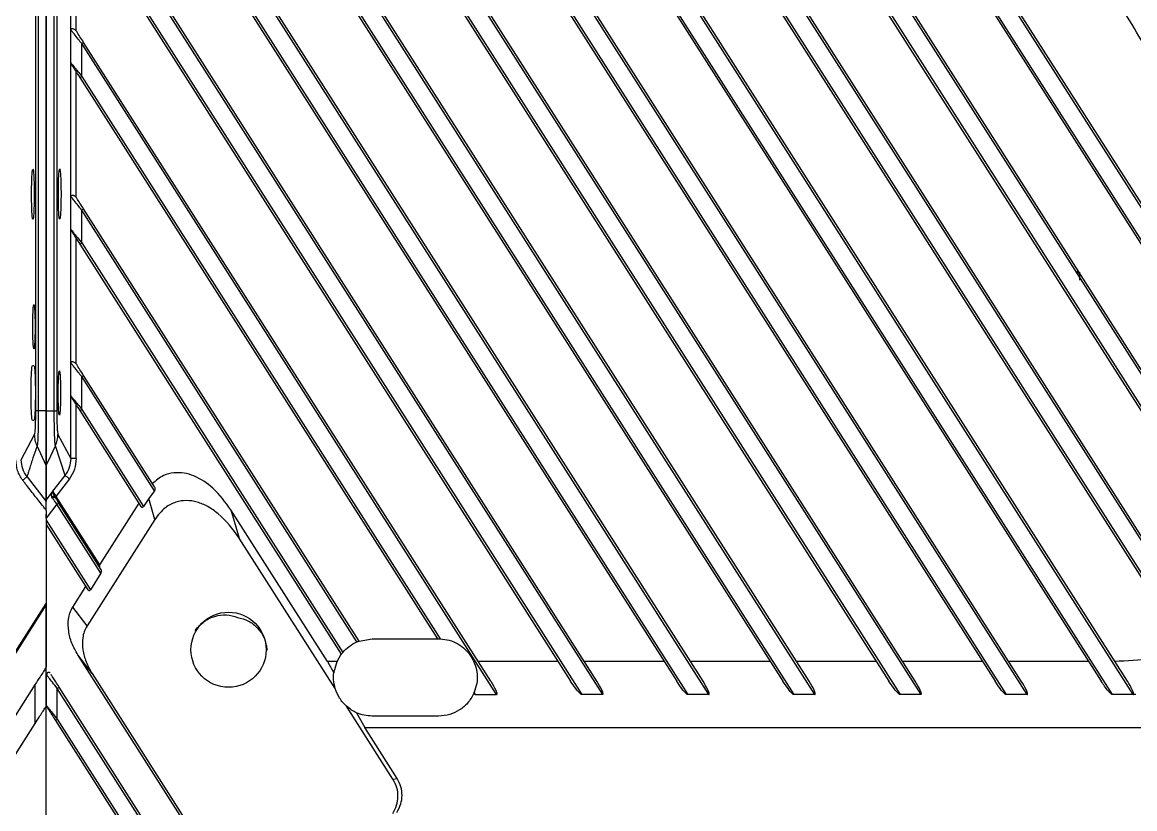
# Model space of a CAD drawing. Header units: millimetres. Extents: x 620 to 19791, y 2539 to 6969.
# Drawn here: x 17174.8 to 17275.5, y 4149.7 to 4220.9 of the extents above; entities that cross this region are included whole.
import ezdxf

# ---------------------------------------------------------------- set-up
doc = ezdxf.new("R2010")
doc.units = ezdxf.units.MM

# ---------------------------------------------------------------- blocks, each defined once
blk = doc.blocks.new('tugj')
at = {"color": 7, "linetype": 'Continuous', "lineweight": 25}
for p, q in [((12454.59, 4868.26), (12454.59, 5107.47)), ((12454.82, 5107.47), (12454.82, 4868.26)), ((12455.54, 4868.26), (12455.54, 5107.47)), ((12455.54, 5107.47), (12455.54, 4868.26)), ((12456.27, 4868.26), (12456.27, 5107.47)), ((12456.49, 5107.47), (12456.49, 4868.26)), ((12573.85, 4856.52), (12458.75, 5037.18)), ((12572.44, 4859.1), (12458.92, 5037.29)), ((12458.58, 5034.1), (12572.14, 4855.85)), ((12458.75, 5034.2), (12573.5, 4854.08)), ((12569.92, 4847.61), (12458.75, 5022.11)), ((12569.14, 4849.21), (12458.92, 5022.21)), ((12458.58, 5019.02), (12567.67, 4847.78)), ((12458.75, 5019.13), (12568.31, 4847.16)), ((12562.92, 4843.53), (12458.75, 5007.03)), ((12562.24, 4844.96), (12458.92, 5007.14)), ((12458.58, 5003.95), (12560.21, 4844.43)), ((12458.75, 5004.05), (12561.26, 4843.15)), ((12553.92, 4842.57), (12458.75, 4991.95)), ((12553.39, 4843.77), (12458.92, 4992.06)), ((12458.58, 4988.87), (12551.02, 4843.77)), ((12458.75, 4988.98), (12552.02, 4842.57)), ((12543.79, 4843.77), (12458.92, 4976.99)), ((12544.32, 4842.57), (12458.75, 4976.88)), ((12458.58, 4973.79), (12541.42, 4843.77)), ((12458.75, 4973.9), (12542.42, 4842.57)), ((12534.19, 4843.77), (12458.92, 4961.91)), ((12534.71, 4842.57), (12458.75, 4961.8)), ((12458.58, 4958.72), (12531.81, 4843.77)), ((12458.75, 4958.83), (12532.82, 4842.57)), ((12524.58, 4843.77), (12458.92, 4946.84)), ((12525.11, 4842.57), (12458.75, 4946.73)), ((12458.58, 4943.64), (12522.21, 4843.77)), ((12458.75, 4943.75), (12523.21, 4842.57)), ((12514.98, 4843.77), (12458.92, 4931.76)), ((12515.5, 4842.57), (12458.75, 4931.65)), ((12458.75, 4928.68), (12513.61, 4842.57)), ((12458.58, 4928.57), (12512.61, 4843.77)), ((12505.9, 4842.57), (12458.75, 4916.58)), ((12505.37, 4843.77), (12458.92, 4916.69)), ((12457.75, 4902.76), (12457.75, 4914.86)), ((12458.25, 4902.65), (12458.25, 4914.01)), ((12458.75, 4913.6), (12504, 4842.57)), ((12458.58, 4913.49), (12503, 4843.77)), ((12457.75, 4899.78), (12457.75, 4902.76)), ((12458.25, 4902.65), (12458.3, 4902.59)), ((12496.3, 4842.57), (12458.75, 4901.5)), ((12458.75, 4898.53), (12458.75, 4901.5)), ((12495.77, 4843.77), (12458.92, 4901.61)), ((12457.75, 4887.68), (12457.75, 4899.78)), ((12458.25, 4887.58), (12458.25, 4898.94)), ((12458.75, 4898.53), (12491.19, 4847.61)), ((12458.58, 4898.42), (12490.95, 4847.62)), ((12457.75, 4884.7), (12457.75, 4887.68)), ((12458.25, 4887.58), (12458.3, 4887.52)), ((12458.75, 4883.45), (12458.75, 4886.43)), ((12483.66, 4847.33), (12458.75, 4886.43)), ((12483.85, 4847.41), (12458.92, 4886.54)), ((12457.75, 4872.61), (12457.75, 4884.7)), ((12458.25, 4872.5), (12458.25, 4883.86)), ((12458.75, 4883.45), (12482.37, 4846.38)), ((12458.58, 4883.34), (12482.24, 4846.21)), ((12454.29, 4872.37), (12454.42, 4872.37)), ((12457.75, 4869.63), (12457.75, 4872.61)), ((12458.25, 4872.5), (12458.3, 4872.44)), ((12458.75, 4868.37), (12458.75, 4871.35)), ((12465.34, 4861.01), (12458.75, 4871.35)), ((12465.35, 4861.36), (12458.92, 4871.46)), ((12457.75, 4863.93), (12457.75, 4869.63)), ((12454.82, 4868.26), (12454.59, 4868.26)), ((12455.54, 4868.26), (12454.82, 4868.26)), ((12455.54, 4868.26), (12456.27, 4868.26)), ((12456.27, 4868.26), (12456.49, 4868.26)), ((12458.25, 4863.93), (12458.25, 4868.79)), ((12458.58, 4868.27), (12464.1, 4859.6)), ((12458.75, 4868.37), (12464.34, 4859.6)), ((12454.42, 4867.37), (12454.29, 4867.37)), ((12453.28, 4863.82), (12454.49, 4866.11)), ((12456.6, 4866.11), (12457.75, 4863.93)), ((12455.54, 4863.31), (12454.72, 4865.07)), ((12457.24, 4862.41), (12456.37, 4865.08)), ((12453.8, 4862.28), (12455.54, 4860.04)), ((12456.15, 4860.98), (12457.24, 4862.41)), ((12457.64, 4862.11), (12456.42, 4860.5)), ((12455.54, 4860.17), (12456.12, 4860.93)), ((12456.1, 4860.35), (12456.05, 4860.44)), ((12456.12, 4860.93), (12456.15, 4860.98)), ((12456.12, 4860.93), (12456.15, 4860.96)), ((12456.15, 4860.98), (12456.16, 4860.95)), ((12456.38, 4860.38), (12456.33, 4860.45)), ((12456.42, 4860.5), (12460.37, 4854.3)), ((12464.81, 4860.33), (12464.34, 4859.6)), ((12465.34, 4861.01), (12464.81, 4860.33)), ((12465.37, 4858.43), (12464.81, 4860.33)), ((12456.51, 4859.8), (12455.54, 4858.54)), ((12455.54, 4859.24), (12455.54, 4850.81)), ((12456.51, 4859.8), (12456.68, 4859.9)), ((12460.49, 4853.55), (12456.51, 4859.8)), ((12460.49, 4853.93), (12456.68, 4859.9)), ((12463.93, 4859.88), (12460.37, 4854.3)), ((12480.98, 4845.57), (12472.25, 4859.28)), ((12472.25, 4859.28), (12473.01, 4856.74)), ((12455.54, 4858.54), (12455.54, 4858.89)), ((12455.54, 4858.54), (12455.54, 4858.34)), ((12455.54, 4858.34), (12459.54, 4852.06)), ((12465.37, 4858.43), (12459.23, 4848.78)), ((12455.54, 4857.96), (12459.3, 4852.06)), ((12481.69, 4843.1), (12473.01, 4856.74)), ((12460.49, 4853.55), (12459.54, 4852.06)), ((12460.5, 4853.89), (12460.49, 4853.93)), ((12457.94, 4850.48), (12459.12, 4852.34)), ((12437.76, 4822.73), (12455.54, 4850.65)), ((12452.04, 4845.31), (12455.54, 4850.81)), ((12455.54, 4850.81), (12455.54, 4850.65)), ((12455.54, 4850.65), (12455.54, 4845.07)), ((12455.54, 4844.38), (12455.54, 4850.64)), ((12459.23, 4848.78), (12457.94, 4850.48)), ((12483.85, 4847.41), (12485.04, 4847.62)), ((12485.04, 4847.62), (12490.95, 4847.62)), ((12459.69, 4844.46), (12458.4, 4846.16)), ((12473.33, 4822.73), (12458.4, 4846.16)), ((12481.86, 4845.57), (12482.24, 4846.21)), ((12481.86, 4845.57), (12480.98, 4845.57)), ((12480.98, 4845.57), (12481.57, 4844.54)), ((12481.57, 4844.54), (12481.86, 4845.57)), ((12501.86, 4845.57), (12494.62, 4845.57)), ((12511.46, 4845.57), (12504.23, 4845.57)), ((12521.06, 4845.57), (12513.83, 4845.57)), ((12530.67, 4845.57), (12523.43, 4845.57)), ((12540.27, 4845.57), (12533.04, 4845.57)), ((12549.88, 4845.57), (12542.64, 4845.57)), ((12455.54, 4841.59), (12455.54, 4844.38)), ((12455.54, 4844.38), (12455.54, 4841.53)), ((12459.69, 4844.46), (12473.47, 4822.84)), ((12454.54, 4843.5), (12439.65, 4820.12)), ((12454.54, 4839.96), (12454.54, 4843.5)), ((12456.54, 4840.33), (12456.54, 4843.12)), ((12471.2, 4820.12), (12456.54, 4843.12)), ((12471.37, 4820.22), (12456.71, 4843.23)), ((12494.27, 4842.77), (12494.23, 4842.68)), ((12494.4, 4842.57), (12494.27, 4842.77)), ((12494.4, 4842.57), (12496.3, 4842.57)), ((12505.9, 4842.57), (12504, 4842.57)), ((12515.5, 4842.57), (12513.61, 4842.57)), ((12525.11, 4842.57), (12523.21, 4842.57)), ((12534.71, 4842.57), (12532.82, 4842.57)), ((12544.32, 4842.57), (12542.42, 4842.57)), ((12553.92, 4842.57), (12552.02, 4842.57)), ((12554.16, 4842.57), (12553.92, 4842.57)), ((12455.54, 4841.59), (12455.54, 4841.49)), ((12455.54, 4832.22), (12455.54, 4841.53)), ((12455.54, 4831.54), (12455.54, 4841.49)), ((12486.92, 4834.89), (12482.71, 4841.51)), ((12456.37, 4840.22), (12469.25, 4820.01)), ((12456.54, 4840.33), (12469.42, 4820.12)), ((12483.61, 4840.92), (12484.37, 4839.57)), ((12491.04, 4840.62), (12485.04, 4840.62)), ((12441.9, 4820.12), (12454.54, 4839.96)), ((12487.3, 4834.98), (12484.37, 4839.57)), ((12484.37, 4839.57), (12558.31, 4839.57)), ((12486.92, 4834.89), (12487.3, 4834.98))]:
    blk.add_line(p, q, dxfattribs=at)
at = {"color": 7, "linetype": 'Continuous', "lineweight": 25, "flags": 128}
for points in [[(12458.92, 4886.54), (12458.92, 4886.53), (12458.91, 4886.53), (12458.89, 4886.52), (12458.87, 4886.5), (12458.85, 4886.49), (12458.82, 4886.47), (12458.78, 4886.45), (12458.75, 4886.43)], [(12458.92, 4871.46), (12458.92, 4871.46), (12458.91, 4871.45), (12458.89, 4871.44), (12458.87, 4871.43), (12458.85, 4871.41), (12458.82, 4871.39), (12458.78, 4871.37), (12458.75, 4871.35)], [(12458.58, 4868.27), (12458.59, 4868.27), (12458.6, 4868.28), (12458.61, 4868.29), (12458.63, 4868.3), (12458.66, 4868.31), (12458.69, 4868.33), (12458.72, 4868.35), (12458.75, 4868.37)], [(12455.54, 4863.3), (12455.95, 4864.19), (12456.37, 4865.08)]]:
    blk.add_lwpolyline(points, dxfattribs=at)
at = {"color": 7, "linetype": 'Continuous', "lineweight": 25}
blk.add_circle((12472.04, 4846.62), 3.4, dxfattribs=at)
for points, knots in [([(12570.2, 4862.62), (12570.07, 4864.06), (12569.81, 4866.9), (12568.82, 4871.12), (12567.57, 4875.22), (12566.08, 4879.25), (12564.42, 4883.22), (12562.32, 4887.76), (12559.68, 4892.95), (12556.53, 4898.64), (12553.15, 4904.38), (12550.8, 4908.11), (12549.59, 4910.04)], [0, 0, 0, 0, 0.082893, 0.164199, 0.248341, 0.329369, 0.411417, 0.49587, 0.616703, 0.746397, 0.869316, 1, 1, 1, 1]), ([(12458.25, 4902.65), (12458.23, 4902.68), (12458.18, 4902.73), (12458.09, 4902.79), (12458, 4902.82), (12457.91, 4902.84), (12457.85, 4902.84), (12457.78, 4902.82), (12457.76, 4902.79), (12457.75, 4902.76)], [0, 0, 0, 0, 0.134133, 0.262204, 0.388534, 0.527306, 0.642566, 0.751832, 1, 1, 1, 1]), ([(12458.75, 4901.5), (12458.64, 4901.64), (12458.4, 4901.94), (12458.12, 4902.28), (12457.96, 4902.52), (12457.86, 4902.63), (12457.78, 4902.71), (12457.76, 4902.74), (12457.75, 4902.76)], [0, 0, 0, 0, 0.257383, 0.568189, 0.677429, 0.771192, 0.881044, 1, 1, 1, 1]), ([(12458.92, 4901.61), (12458.81, 4901.78), (12458.59, 4902.13), (12458.39, 4902.44), (12458.3, 4902.59)], [0, 0, 0, 0, 0.502857, 1, 1, 1, 1]), ([(12458.75, 4901.5), (12458.77, 4901.52), (12458.82, 4901.55), (12458.87, 4901.58), (12458.91, 4901.61), (12458.92, 4901.61), (12458.92, 4901.61)], [0, 0, 0, 0, 0.249966, 0.49999, 0.750001, 1, 1, 1, 1]), ([(12457.75, 4899.78), (12457.76, 4899.77), (12457.77, 4899.76), (12457.84, 4899.67), (12457.94, 4899.54), (12458.12, 4899.32), (12458.4, 4898.97), (12458.63, 4898.68), (12458.75, 4898.53)], [0, 0, 0, 0, 0.093369, 0.196879, 0.314763, 0.449932, 0.705777, 1, 1, 1, 1]), ([(12457.83, 4899.6), (12457.81, 4899.64), (12457.77, 4899.7), (12457.76, 4899.76), (12457.75, 4899.78)], [0, 0, 0, 0, 0.585177, 1, 1, 1, 1]), ([(12457.83, 4899.6), (12457.85, 4899.57), (12457.89, 4899.5), (12458.01, 4899.32), (12458.23, 4898.97), (12458.44, 4898.64), (12458.58, 4898.42)], [0, 0, 0, 0, 0.115366, 0.245983, 0.496103, 1, 1, 1, 1]), ([(12458.58, 4898.42), (12458.59, 4898.42), (12458.59, 4898.42), (12458.63, 4898.45), (12458.69, 4898.48), (12458.73, 4898.51), (12458.75, 4898.53)], [0, 0, 0, 0, 0.249988, 0.49998, 0.749994, 1, 1, 1, 1]), ([(12454.33, 4885.57), (12454.31, 4885.6), (12454.28, 4885.67), (12454.24, 4886.2), (12454.22, 4886.96), (12454.21, 4887.86), (12454.22, 4888.76), (12454.24, 4889.52), (12454.27, 4889.99), (12454.3, 4890.05), (12454.31, 4890.07)], [0, 0, 0, 0, 0.13432, 0.267816, 0.400285, 0.534044, 0.667719, 0.800888, 0.935788, 1, 1, 1, 1]), ([(12454.33, 4890.17), (12454.35, 4890.13), (12454.38, 4890.06), (12454.42, 4889.53), (12454.44, 4888.78), (12454.45, 4887.88), (12454.44, 4886.97), (12454.42, 4886.21), (12454.38, 4885.67), (12454.35, 4885.6), (12454.33, 4885.57)], [0, 0, 0, 0, 0.125437, 0.250107, 0.373815, 0.498729, 0.623565, 0.747927, 0.873908, 1, 1, 1, 1]), ([(12456.76, 4885.57), (12456.74, 4885.6), (12456.71, 4885.67), (12456.67, 4886.2), (12456.64, 4886.96), (12456.63, 4887.86), (12456.64, 4888.76), (12456.67, 4889.52), (12456.71, 4890.06), (12456.74, 4890.13), (12456.76, 4890.17)], [0, 0, 0, 0, 0.125437, 0.250107, 0.373815, 0.498729, 0.623565, 0.747927, 0.873908, 1, 1, 1, 1]), ([(12456.76, 4890.17), (12456.77, 4890.13), (12456.8, 4890.06), (12456.84, 4889.53), (12456.87, 4888.77), (12456.88, 4887.88), (12456.87, 4886.97), (12456.84, 4886.22), (12456.81, 4885.74), (12456.79, 4885.68), (12456.78, 4885.66)], [0, 0, 0, 0, 0.134323, 0.267823, 0.400296, 0.534057, 0.667736, 0.800908, 0.935813, 1, 1, 1, 1]), ([(12458.25, 4887.58), (12458.23, 4887.6), (12458.18, 4887.66), (12458.09, 4887.71), (12458, 4887.75), (12457.91, 4887.76), (12457.85, 4887.77), (12457.78, 4887.75), (12457.76, 4887.71), (12457.75, 4887.68)], [0, 0, 0, 0, 0.134133, 0.262204, 0.388534, 0.527306, 0.642566, 0.751832, 1, 1, 1, 1]), ([(12458.75, 4886.43), (12458.64, 4886.56), (12458.4, 4886.87), (12458.12, 4887.2), (12457.96, 4887.44), (12457.86, 4887.55), (12457.78, 4887.63), (12457.76, 4887.67), (12457.75, 4887.68)], [0, 0, 0, 0, 0.257385, 0.568191, 0.677431, 0.771192, 0.881045, 1, 1, 1, 1]), ([(12458.92, 4886.54), (12458.81, 4886.71), (12458.59, 4887.05), (12458.39, 4887.36), (12458.3, 4887.52)], [0, 0, 0, 0, 0.502859, 1, 1, 1, 1]), ([(12457.75, 4884.7), (12457.76, 4884.7), (12457.77, 4884.68), (12457.84, 4884.6), (12457.94, 4884.47), (12458.12, 4884.24), (12458.4, 4883.9), (12458.63, 4883.61), (12458.75, 4883.45)], [0, 0, 0, 0, 0.093369, 0.196879, 0.314765, 0.449931, 0.705776, 1, 1, 1, 1]), ([(12457.83, 4884.52), (12457.81, 4884.56), (12457.77, 4884.62), (12457.76, 4884.68), (12457.75, 4884.7)], [0, 0, 0, 0, 0.585177, 1, 1, 1, 1]), ([(12457.83, 4884.52), (12457.85, 4884.49), (12457.89, 4884.43), (12458.01, 4884.25), (12458.23, 4883.89), (12458.44, 4883.56), (12458.58, 4883.34)], [0, 0, 0, 0, 0.1153656, 0.2459866, 0.4961024, 1, 1, 1, 1]), ([(12458.58, 4883.34), (12458.59, 4883.34), (12458.59, 4883.35), (12458.63, 4883.37), (12458.69, 4883.41), (12458.73, 4883.44), (12458.75, 4883.45)], [0, 0, 0, 0, 0.249984, 0.499982, 0.749995, 1, 1, 1, 1]), ([(12548.84, 4880.82), (12548.84, 4880.82), (12548.85, 4880.84), (12548.86, 4880.86), (12548.88, 4880.86), (12548.89, 4880.87)], [0, 0, 0, 0, 0.199937, 0.440958, 1, 1, 1, 1]), ([(12548.89, 4880.87), (12548.89, 4880.85), (12548.89, 4880.83), (12548.89, 4880.71), (12548.89, 4880.62), (12548.89, 4880.61)], [0, 0, 0, 0, 0.478923, 0.957847, 1, 1, 1, 1]), ([(12549.04, 4880.81), (12549.04, 4880.81), (12549.04, 4880.79), (12549.04, 4880.64), (12549.04, 4880.38), (12549.04, 4880.17), (12549.04, 4880.07)], [0, 0, 0, 0, 0.028218, 0.352147, 0.676076, 1, 1, 1, 1]), ([(12454.42, 4873.87), (12454.41, 4873.9), (12454.38, 4873.96), (12454.35, 4874.42), (12454.32, 4875.07), (12454.31, 4875.86), (12454.32, 4876.64), (12454.35, 4877.31), (12454.37, 4877.68), (12454.4, 4877.84), (12454.42, 4877.86), (12454.42, 4877.87)], [0, 0, 0, 0, 0.125441, 0.24983, 0.373603, 0.498413, 0.62314, 0.747559, 0.873244, 0.936089, 1, 1, 1, 1]), ([(12454.42, 4877.87), (12454.44, 4877.84), (12454.46, 4877.78), (12454.5, 4877.31), (12454.52, 4876.66), (12454.53, 4875.87), (12454.52, 4875.09), (12454.5, 4874.42), (12454.47, 4874.05), (12454.44, 4873.89), (12454.43, 4873.87), (12454.42, 4873.87)], [0, 0, 0, 0, 0.1254407, 0.2498295, 0.3736033, 0.498413, 0.6231396, 0.7475592, 0.8732437, 0.9360892, 1, 1, 1, 1]), ([(12454.29, 4867.37), (12454.27, 4867.4), (12454.24, 4867.48), (12454.2, 4868.05), (12454.17, 4868.88), (12454.16, 4869.85), (12454.17, 4870.84), (12454.2, 4871.67), (12454.24, 4872.25), (12454.27, 4872.33), (12454.29, 4872.37)], [0, 0, 0, 0, 0.125478, 0.250135, 0.373822, 0.498716, 0.623532, 0.747873, 0.873842, 1, 1, 1, 1]), ([(12454.42, 4872.37), (12454.44, 4872.33), (12454.47, 4872.25), (12454.52, 4871.68), (12454.55, 4870.85), (12454.56, 4869.88), (12454.55, 4868.89), (12454.52, 4868.06), (12454.47, 4867.48), (12454.44, 4867.4), (12454.42, 4867.37)], [0, 0, 0, 0, 0.1255, 0.250161, 0.373853, 0.498751, 0.623571, 0.747916, 0.873887, 1, 1, 1, 1]), ([(12458.25, 4872.5), (12458.23, 4872.53), (12458.18, 4872.58), (12458.09, 4872.64), (12458, 4872.67), (12457.91, 4872.69), (12457.85, 4872.69), (12457.78, 4872.67), (12457.76, 4872.64), (12457.75, 4872.61)], [0, 0, 0, 0, 0.134127, 0.262205, 0.388535, 0.527307, 0.642568, 0.751834, 1, 1, 1, 1]), ([(12458.75, 4871.35), (12458.64, 4871.49), (12458.4, 4871.79), (12458.12, 4872.12), (12457.96, 4872.37), (12457.86, 4872.48), (12457.78, 4872.56), (12457.76, 4872.59), (12457.75, 4872.61)], [0, 0, 0, 0, 0.257386, 0.568192, 0.67743, 0.771193, 0.881045, 1, 1, 1, 1]), ([(12458.92, 4871.46), (12458.81, 4871.63), (12458.59, 4871.98), (12458.39, 4872.29), (12458.3, 4872.44)], [0, 0, 0, 0, 0.502859, 1, 1, 1, 1]), ([(12456.73, 4867.87), (12456.71, 4867.9), (12456.69, 4867.96), (12456.65, 4868.42), (12456.63, 4869.07), (12456.62, 4869.86), (12456.63, 4870.64), (12456.65, 4871.31), (12456.68, 4871.68), (12456.71, 4871.84), (12456.72, 4871.86), (12456.73, 4871.87)], [0, 0, 0, 0, 0.125441, 0.24983, 0.373603, 0.498412, 0.623139, 0.74756, 0.873244, 0.936089, 1, 1, 1, 1]), ([(12456.73, 4871.87), (12456.74, 4871.84), (12456.77, 4871.78), (12456.8, 4871.31), (12456.83, 4870.66), (12456.84, 4869.87), (12456.83, 4869.09), (12456.81, 4868.42), (12456.78, 4868.05), (12456.75, 4867.89), (12456.74, 4867.87), (12456.73, 4867.87)], [0, 0, 0, 0, 0.125441, 0.24983, 0.373603, 0.498413, 0.623139, 0.747559, 0.873244, 0.936089, 1, 1, 1, 1]), ([(12457.75, 4869.63), (12457.76, 4869.62), (12457.77, 4869.61), (12457.88, 4869.47), (12458.08, 4869.22), (12458.4, 4868.82), (12458.63, 4868.53), (12458.75, 4868.37)], [0, 0, 0, 0, 0.101637, 0.214875, 0.449381, 0.705453, 1, 1, 1, 1]), ([(12457.83, 4869.45), (12457.81, 4869.48), (12457.77, 4869.54), (12457.76, 4869.6), (12457.75, 4869.63)], [0, 0, 0, 0, 0.551205, 1, 1, 1, 1]), ([(12457.83, 4869.45), (12457.85, 4869.42), (12457.89, 4869.35), (12458.01, 4869.17), (12458.23, 4868.82), (12458.44, 4868.49), (12458.58, 4868.27)], [0, 0, 0, 0, 0.115365, 0.245986, 0.496104, 1, 1, 1, 1]), ([(12454.49, 4866.11), (12454.5, 4866.16), (12454.53, 4866.26), (12454.56, 4866.75), (12454.59, 4867.44), (12454.59, 4867.99), (12454.59, 4868.26)], [0, 0, 0, 0, 0.24813, 0.497845, 0.748652, 1, 1, 1, 1]), ([(12454.82, 4868.26), (12454.82, 4868.05), (12454.82, 4867.77), (12454.81, 4867.38), (12454.81, 4866.84), (12454.8, 4866.41), (12454.79, 4866.13), (12454.79, 4866.12), (12454.79, 4866.08), (12454.78, 4865.8), (12454.76, 4865.32), (12454.73, 4865.16), (12454.72, 4865.07)], [0, 0, 0, 0, 0.134202, 0.178889, 0.257542, 0.496727, 0.497017, 0.499311, 0.505691, 0.529846, 0.746293, 1, 1, 1, 1]), ([(12455.54, 4863.3), (12455.54, 4863.44), (12455.54, 4863.73), (12455.54, 4864.91), (12455.54, 4866.49), (12455.54, 4867.68), (12455.54, 4868.26)], [0, 0, 0, 0, 0.241823, 0.5, 0.758177, 1, 1, 1, 1]), ([(12455.54, 4868.26), (12455.54, 4867.68), (12455.54, 4866.49), (12455.54, 4864.91), (12455.54, 4863.73), (12455.54, 4863.44), (12455.54, 4863.31)], [0, 0, 0, 0, 0.2418251, 0.5000001, 0.7581754, 1, 1, 1, 1]), ([(12456.37, 4865.08), (12456.36, 4865.11), (12456.35, 4865.15), (12456.34, 4865.28), (12456.32, 4865.43), (12456.31, 4865.68), (12456.3, 4865.93), (12456.3, 4866.07), (12456.3, 4866.11), (12456.3, 4866.12), (12456.3, 4866.12), (12456.3, 4866.12), (12456.3, 4866.4), (12456.26, 4867.07), (12456.27, 4867.85), (12456.27, 4868.26)], [0, 0, 0, 0, 0.127925, 0.172745, 0.252082, 0.373981, 0.468633, 0.492649, 0.498849, 0.500499, 0.50096, 0.501101, 0.501181, 0.740676, 1, 1, 1, 1]), ([(12456.49, 4868.26), (12456.49, 4867.99), (12456.5, 4867.44), (12456.52, 4866.75), (12456.56, 4866.26), (12456.58, 4866.16), (12456.6, 4866.11)], [0, 0, 0, 0, 0.251351, 0.502158, 0.751874, 1, 1, 1, 1]), ([(12454.72, 4865.07), (12454.65, 4865.24), (12454.52, 4865.58), (12454.5, 4865.93), (12454.49, 4866.11)], [0, 0, 0, 0, 0.496926, 1, 1, 1, 1]), ([(12456.37, 4865.08), (12456.43, 4865.24), (12456.57, 4865.58), (12456.59, 4865.94), (12456.6, 4866.11)], [0, 0, 0, 0, 0.500005, 1, 1, 1, 1]), ([(12454.72, 4865.07), (12454.72, 4865.07), (12454.72, 4865.07), (12454.72, 4865.07), (12454.72, 4865.07), (12454.68, 4864.97), (12454.63, 4864.85), (12454.48, 4864.43), (12454.25, 4863.76), (12454.01, 4862.98), (12453.86, 4862.48), (12453.82, 4862.33), (12453.8, 4862.28)], [0, 0, 0, 0, 0.00006, 0.000592, 0.002126, 0.008022, 0.124947, 0.140032, 0.499932, 0.854415, 0.950401, 1, 1, 1, 1]), ([(12453.41, 4861.97), (12453.23, 4862.25), (12452.87, 4862.82), (12452.81, 4863.49), (12452.78, 4863.82)], [0, 0, 0, 0, 0.504617, 1, 1, 1, 1]), ([(12453.8, 4862.28), (12453.65, 4862.51), (12453.35, 4862.98), (12453.3, 4863.54), (12453.28, 4863.82)], [0, 0, 0, 0, 0.49978, 1, 1, 1, 1]), ([(12455.54, 4863.31), (12455.54, 4862.76), (12455.54, 4862.12), (12455.54, 4861.3), (12455.54, 4860.76), (12455.54, 4860.31), (12455.54, 4860.04)], [0, 0, 0, 0, 0.5035524, 0.5890868, 0.752664, 1, 1, 1, 1]), ([(12455.54, 4860.17), (12455.54, 4860.43), (12455.54, 4860.95), (12455.54, 4861.8), (12455.54, 4862.59), (12455.54, 4863.12), (12455.54, 4863.3)], [0, 0, 0, 0, 0.247913, 0.497848, 0.818192, 1, 1, 1, 1]), ([(12457.75, 4863.93), (12457.73, 4863.66), (12457.68, 4863.11), (12457.39, 4862.64), (12457.24, 4862.41)], [0, 0, 0, 0, 0.500224, 1, 1, 1, 1]), ([(12458.25, 4863.93), (12458.22, 4863.6), (12458.17, 4862.94), (12457.82, 4862.39), (12457.64, 4862.11)], [0, 0, 0, 0, 0.49999, 1, 1, 1, 1]), ([(12458.25, 4863.93), (12458.19, 4863.93), (12458.06, 4863.93), (12457.9, 4863.93), (12457.78, 4863.93), (12457.76, 4863.93), (12457.75, 4863.93)], [0, 0, 0, 0, 0.240726, 0.4998985, 0.759122, 1, 1, 1, 1]), ([(12453.41, 4861.97), (12453.45, 4862.01), (12453.55, 4862.08), (12453.68, 4862.18), (12453.77, 4862.25), (12453.79, 4862.27), (12453.8, 4862.28)], [0, 0, 0, 0, 0.2432151, 0.5025083, 0.7604317, 1, 1, 1, 1]), ([(12457.24, 4862.41), (12457.25, 4862.4), (12457.27, 4862.38), (12457.37, 4862.31), (12457.49, 4862.22), (12457.59, 4862.14), (12457.64, 4862.11)], [0, 0, 0, 0, 0.2394158, 0.497149, 0.7564539, 1, 1, 1, 1]), ([(12472.25, 4859.28), (12471.75, 4859.97), (12470.84, 4861.22), (12469.27, 4862.28), (12468.02, 4862.65), (12467.08, 4862.68), (12466.04, 4862.43), (12465.48, 4861.94), (12465.16, 4861.66)], [0, 0, 0, 0, 0.295327, 0.532327, 0.639409, 0.745125, 0.857665, 1, 1, 1, 1]), ([(12455.54, 4859.24), (12455.54, 4859.24), (12455.54, 4859.24), (12455.54, 4859.24), (12455.54, 4859.24), (12455.54, 4859.25), (12455.52, 4859.28), (12455.43, 4859.39), (12455.08, 4859.84), (12454.47, 4860.6), (12453.87, 4861.37), (12453.52, 4861.82), (12453.44, 4861.93), (12453.41, 4861.96), (12453.41, 4861.97), (12453.41, 4861.97), (12453.41, 4861.97), (12453.41, 4861.97), (12453.41, 4861.97), (12453.41, 4861.97), (12453.41, 4861.97)], [0, 0, 0, 0, 0.000015, 0.000159, 0.000557, 0.00209, 0.008066, 0.031682, 0.125577, 0.499989, 0.874963, 0.968718, 0.992162, 0.998026, 0.999497, 0.999865, 0.999961, 0.999987, 0.999991, 1, 1, 1, 1]), ([(12465.34, 4861.01), (12465.35, 4861.02), (12465.37, 4861.05), (12465.39, 4861.1), (12465.41, 4861.18), (12465.4, 4861.28), (12465.37, 4861.33), (12465.35, 4861.36)], [0, 0, 0, 0, 0.094335, 0.200566, 0.456667, 0.716863, 1, 1, 1, 1]), ([(12456.05, 4860.44), (12456.04, 4860.48), (12456.01, 4860.57), (12456.03, 4860.75), (12456.09, 4860.86), (12456.12, 4860.93)], [0, 0, 0, 0, 0.272839, 0.528768, 1, 1, 1, 1]), ([(12456.33, 4860.45), (12456.32, 4860.46), (12456.29, 4860.48), (12456.25, 4860.49), (12456.21, 4860.49), (12456.16, 4860.49), (12456.12, 4860.48), (12456.08, 4860.46), (12456.06, 4860.44), (12456.05, 4860.44)], [0, 0, 0, 0, 0.232207, 0.359682, 0.491327, 0.624193, 0.75513, 0.881149, 1, 1, 1, 1]), ([(12456.51, 4859.8), (12456.44, 4859.9), (12456.29, 4860.1), (12456.16, 4860.27), (12456.1, 4860.35)], [0, 0, 0, 0, 0.4993639, 1, 1, 1, 1]), ([(12456.33, 4860.45), (12456.29, 4860.55), (12456.21, 4860.71), (12456.16, 4860.88), (12456.16, 4860.94), (12456.15, 4860.96)], [0, 0, 0, 0, 0.481491, 0.776946, 1, 1, 1, 1]), ([(12456.16, 4860.95), (12456.17, 4860.94), (12456.2, 4860.9), (12456.26, 4860.8), (12456.33, 4860.67), (12456.38, 4860.57), (12456.42, 4860.5)], [0, 0, 0, 0, 0.234071, 0.48577, 0.682693, 1, 1, 1, 1]), ([(12456.33, 4860.45), (12456.34, 4860.45), (12456.34, 4860.46), (12456.36, 4860.47), (12456.39, 4860.48), (12456.41, 4860.5), (12456.42, 4860.5)], [0, 0, 0, 0, 0.249998, 0.49997, 0.749987, 1, 1, 1, 1]), ([(12456.33, 4860.41), (12456.33, 4860.41), (12456.34, 4860.41), (12456.36, 4860.4), (12456.37, 4860.39), (12456.37, 4860.38)], [0, 0, 0, 0, 0.006181, 0.580629, 1, 1, 1, 1]), ([(12456.68, 4859.9), (12456.62, 4859.99), (12456.51, 4860.16), (12456.42, 4860.31), (12456.38, 4860.38)], [0, 0, 0, 0, 0.5005791, 1, 1, 1, 1]), ([(12455.54, 4859.24), (12455.54, 4859.33), (12455.54, 4859.51), (12455.54, 4859.76), (12455.54, 4859.93), (12455.54, 4860.01), (12455.54, 4860.03), (12455.54, 4860.04)], [0, 0, 0, 0, 0.286045, 0.548341, 0.786212, 0.89682, 1, 1, 1, 1]), ([(12464.1, 4859.6), (12464.12, 4859.58), (12464.15, 4859.54), (12464.2, 4859.52), (12464.25, 4859.52), (12464.28, 4859.53), (12464.31, 4859.56), (12464.33, 4859.59), (12464.34, 4859.6)], [0, 0, 0, 0, 0.29193, 0.52812, 0.642592, 0.735997, 0.854869, 1, 1, 1, 1]), ([(12473.01, 4856.74), (12472.42, 4857.53), (12471.61, 4858.63), (12470.2, 4859.6), (12469.22, 4860.02), (12468.23, 4860.18), (12467.22, 4860.02), (12466.17, 4859.48), (12465.66, 4858.81), (12465.37, 4858.43)], [0, 0, 0, 0, 0.30586, 0.426069, 0.535169, 0.639122, 0.737723, 0.850589, 1, 1, 1, 1]), ([(12455.54, 4858.34), (12455.54, 4858.28), (12455.54, 4858.19), (12455.54, 4858.09), (12455.54, 4858.03), (12455.54, 4857.99), (12455.54, 4857.97), (12455.54, 4857.97), (12455.54, 4857.96)], [0, 0, 0, 0, 0.359744, 0.595573, 0.719557, 0.825747, 0.917505, 1, 1, 1, 1]), ([(12460.37, 4854.3), (12460.36, 4854.28), (12460.35, 4854.26), (12460.34, 4854.21), (12460.35, 4854.16), (12460.36, 4854.13), (12460.37, 4854.11)], [0, 0, 0, 0, 0.199526, 0.431619, 0.714502, 1, 1, 1, 1]), ([(12460.49, 4853.55), (12460.5, 4853.58), (12460.52, 4853.63), (12460.54, 4853.71), (12460.54, 4853.81), (12460.51, 4853.86), (12460.5, 4853.89)], [0, 0, 0, 0, 0.188718, 0.428997, 0.693892, 1, 1, 1, 1]), ([(12459.3, 4852.06), (12459.32, 4852.04), (12459.35, 4852.01), (12459.4, 4851.99), (12459.44, 4851.99), (12459.48, 4852), (12459.51, 4852.02), (12459.53, 4852.05), (12459.54, 4852.06)], [0, 0, 0, 0, 0.291929, 0.528145, 0.642585, 0.736023, 0.854895, 1, 1, 1, 1]), ([(12458.4, 4846.16), (12458.21, 4846.51), (12457.82, 4847.18), (12457.53, 4848.3), (12457.51, 4849.23), (12457.66, 4849.97), (12457.84, 4850.3), (12457.94, 4850.48)], [0, 0, 0, 0, 0.263801, 0.51058, 0.747382, 0.86875, 1, 1, 1, 1]), ([(12469.02, 4848.37), (12469.27, 4848.67), (12469.77, 4849.23), (12470.78, 4849.69), (12471.85, 4849.85), (12472.52, 4849.65), (12472.85, 4849.55)], [0, 0, 0, 0, 0.26863, 0.515708, 0.762431, 1, 1, 1, 1]), ([(12472.85, 4849.55), (12473.19, 4849.46), (12473.87, 4849.29), (12474.72, 4848.6), (12475.34, 4847.68), (12475.47, 4846.95), (12475.54, 4846.57)], [0, 0, 0, 0, 0.241488, 0.486469, 0.738116, 1, 1, 1, 1]), ([(12459.23, 4848.78), (12459.13, 4848.61), (12458.95, 4848.27), (12458.8, 4847.53), (12458.82, 4846.6), (12459.11, 4845.49), (12459.49, 4844.81), (12459.69, 4844.46)], [0, 0, 0, 0, 0.13125, 0.252618, 0.489415, 0.736138, 1, 1, 1, 1]), ([(12482.37, 4846.38), (12482.56, 4846.57), (12482.93, 4846.97), (12483.42, 4847.21), (12483.66, 4847.33)], [0, 0, 0, 0, 0.5, 1, 1, 1, 1]), ([(12483.66, 4847.33), (12483.68, 4847.34), (12483.73, 4847.36), (12483.8, 4847.39), (12483.83, 4847.4), (12483.85, 4847.4), (12483.85, 4847.41), (12483.85, 4847.41)], [0, 0, 0, 0, 0.251175, 0.502441, 0.74511, 0.871065, 1, 1, 1, 1]), ([(12490.95, 4847.62), (12490.95, 4847.62), (12490.95, 4847.62), (12490.97, 4847.62), (12491, 4847.62), (12491.03, 4847.62), (12491.04, 4847.62)], [0, 0, 0, 0, 0.251239, 0.496643, 0.727462, 1, 1, 1, 1]), ([(12491.04, 4847.62), (12491.06, 4847.62), (12491.11, 4847.62), (12491.16, 4847.61), (12491.19, 4847.61)], [0, 0, 0, 0, 0.441336, 1, 1, 1, 1]), ([(12491.19, 4847.61), (12491.47, 4847.58), (12492.03, 4847.52), (12492.81, 4847.18), (12493.48, 4846.67), (12494.02, 4846.01), (12494.39, 4845.25), (12494.56, 4844.42), (12494.54, 4843.57), (12494.36, 4843.04), (12494.27, 4842.77)], [0, 0, 0, 0, 0.125, 0.25, 0.374999, 0.5, 0.625, 0.75, 0.874999, 1, 1, 1, 1]), ([(12482.24, 4846.21), (12482.24, 4846.21), (12482.24, 4846.22), (12482.26, 4846.24), (12482.28, 4846.26), (12482.3, 4846.29), (12482.33, 4846.33), (12482.36, 4846.36), (12482.37, 4846.38)], [0, 0, 0, 0, 0.23099, 0.355984, 0.487538, 0.659928, 0.809086, 1, 1, 1, 1]), ([(12552.23, 4845.59), (12553.36, 4845.64), (12555.61, 4845.74), (12557.82, 4846.21), (12558.92, 4846.45)], [0, 0, 0, 0, 0.500296, 1, 1, 1, 1]), ([(12455.54, 4845.07), (12455.54, 4845.06), (12455.53, 4845.05), (12455.48, 4844.97), (12455.4, 4844.84), (12455.24, 4844.58), (12454.95, 4844.13), (12454.69, 4843.72), (12454.54, 4843.5)], [0, 0, 0, 0, 0.07756, 0.161492, 0.258163, 0.37152, 0.644888, 1, 1, 1, 1]), ([(12455.58, 4844.33), (12455.57, 4844.34), (12455.55, 4844.37), (12455.54, 4844.38), (12455.54, 4844.38)], [0, 0, 0, 0, 0.360414, 1, 1, 1, 1]), ([(12455.88, 4844.52), (12455.87, 4844.54), (12455.84, 4844.56), (12455.78, 4844.58), (12455.72, 4844.57), (12455.66, 4844.55), (12455.61, 4844.5), (12455.59, 4844.44), (12455.57, 4844.38), (12455.58, 4844.34), (12455.58, 4844.32)], [0, 0, 0, 0, 0.113508, 0.239842, 0.375597, 0.515066, 0.651647, 0.77972, 0.896108, 1, 1, 1, 1]), ([(12456.71, 4843.23), (12456.61, 4843.39), (12456.42, 4843.69), (12456.16, 4844.09), (12456.04, 4844.28), (12455.99, 4844.37)], [0, 0, 0, 0, 0.397391, 0.713936, 1, 1, 1, 1]), ([(12481.69, 4843.1), (12481.63, 4843.38), (12481.5, 4843.95), (12481.54, 4844.34), (12481.57, 4844.54)], [0, 0, 0, 0, 0.49641, 1, 1, 1, 1]), ([(12456.54, 4843.12), (12456.56, 4843.13), (12456.58, 4843.15), (12456.62, 4843.17), (12456.65, 4843.19), (12456.68, 4843.21), (12456.71, 4843.23), (12456.71, 4843.23), (12456.71, 4843.23)], [0, 0, 0, 0, 0.14109, 0.283178, 0.422777, 0.556753, 0.798171, 1, 1, 1, 1]), ([(12482.71, 4841.51), (12482.48, 4841.74), (12482.04, 4842.2), (12481.81, 4842.8), (12481.69, 4843.1)], [0, 0, 0, 0, 0.500002, 1, 1, 1, 1]), ([(12495.77, 4843.77), (12495.93, 4843.5), (12496.13, 4843.18), (12496.3, 4842.79), (12496.33, 4842.68), (12496.33, 4842.63), (12496.33, 4842.61), (12496.33, 4842.59), (12496.32, 4842.58), (12496.3, 4842.57), (12496.3, 4842.57)], [0, 0, 0, 0, 0.691337, 0.840356, 0.929337, 0.948687, 0.963678, 0.971851, 0.980374, 1, 1, 1, 1]), ([(12504, 4842.57), (12503.99, 4842.57), (12503.96, 4842.57), (12503.74, 4842.72), (12503.44, 4843.15), (12503.16, 4843.55), (12503, 4843.77)], [0, 0, 0, 0, 0.028461, 0.058998, 0.486065, 1, 1, 1, 1]), ([(12505.9, 4842.57), (12505.91, 4842.57), (12505.92, 4842.58), (12505.93, 4842.59), (12505.94, 4842.61), (12505.94, 4842.67), (12505.9, 4842.79), (12505.74, 4843.18), (12505.54, 4843.5), (12505.37, 4843.77)], [0, 0, 0, 0, 0.019687, 0.028147, 0.036202, 0.051516, 0.160476, 0.30857, 1, 1, 1, 1]), ([(12513.61, 4842.57), (12513.59, 4842.57), (12513.56, 4842.57), (12513.34, 4842.72), (12513.04, 4843.15), (12512.76, 4843.55), (12512.61, 4843.77)], [0, 0, 0, 0, 0.028461, 0.058998, 0.486065, 1, 1, 1, 1]), ([(12515.5, 4842.57), (12515.51, 4842.57), (12515.52, 4842.58), (12515.53, 4842.59), (12515.54, 4842.61), (12515.54, 4842.67), (12515.5, 4842.79), (12515.34, 4843.18), (12515.14, 4843.5), (12514.98, 4843.77)], [0, 0, 0, 0, 0.019687, 0.028147, 0.036202, 0.051516, 0.160476, 0.30857, 1, 1, 1, 1]), ([(12523.21, 4842.57), (12523.2, 4842.57), (12523.16, 4842.57), (12522.94, 4842.72), (12522.65, 4843.15), (12522.36, 4843.55), (12522.21, 4843.77)], [0, 0, 0, 0, 0.028461, 0.058998, 0.486065, 1, 1, 1, 1]), ([(12525.11, 4842.57), (12525.12, 4842.57), (12525.13, 4842.58), (12525.14, 4842.59), (12525.14, 4842.61), (12525.15, 4842.67), (12525.11, 4842.79), (12524.95, 4843.18), (12524.75, 4843.5), (12524.58, 4843.77)], [0, 0, 0, 0, 0.019687, 0.028147, 0.036202, 0.051516, 0.160476, 0.30857, 1, 1, 1, 1]), ([(12532.82, 4842.57), (12532.8, 4842.57), (12532.77, 4842.57), (12532.55, 4842.72), (12532.25, 4843.15), (12531.97, 4843.55), (12531.81, 4843.77)], [0, 0, 0, 0, 0.028461, 0.059006, 0.486066, 1, 1, 1, 1]), ([(12534.71, 4842.57), (12534.72, 4842.57), (12534.73, 4842.58), (12534.74, 4842.59), (12534.75, 4842.61), (12534.75, 4842.67), (12534.71, 4842.79), (12534.55, 4843.18), (12534.35, 4843.5), (12534.19, 4843.77)], [0, 0, 0, 0, 0.019687, 0.028147, 0.036202, 0.051516, 0.160476, 0.30857, 1, 1, 1, 1]), ([(12542.42, 4842.57), (12542.4, 4842.57), (12542.37, 4842.57), (12542.15, 4842.72), (12541.85, 4843.15), (12541.57, 4843.55), (12541.42, 4843.77)], [0, 0, 0, 0, 0.028461, 0.059006, 0.486066, 1, 1, 1, 1]), ([(12544.32, 4842.57), (12544.32, 4842.57), (12544.34, 4842.58), (12544.35, 4842.59), (12544.35, 4842.61), (12544.36, 4842.67), (12544.32, 4842.79), (12544.16, 4843.18), (12543.96, 4843.5), (12543.79, 4843.77)], [0, 0, 0, 0, 0.019687, 0.028147, 0.036202, 0.051516, 0.160476, 0.30857, 1, 1, 1, 1]), ([(12552.02, 4842.57), (12552.01, 4842.57), (12551.94, 4842.59), (12551.82, 4842.72), (12551.47, 4843.08), (12551.22, 4843.47), (12551.02, 4843.77)], [0, 0, 0, 0, 0.0197036, 0.130081, 0.3196799, 1, 1, 1, 1]), ([(12553.92, 4842.57), (12553.92, 4842.57), (12553.93, 4842.58), (12553.95, 4842.59), (12553.95, 4842.6), (12553.96, 4842.65), (12553.92, 4842.79), (12553.76, 4843.18), (12553.55, 4843.51), (12553.39, 4843.77)], [0, 0, 0, 0, 0.01693, 0.024263, 0.031362, 0.045218, 0.13891, 0.335372, 1, 1, 1, 1]), ([(12494.23, 4842.68), (12494.07, 4842.37), (12493.74, 4841.78), (12492.97, 4841.15), (12492.07, 4840.7), (12491.39, 4840.64), (12491.04, 4840.62)], [0, 0, 0, 0, 0.261058, 0.500388, 0.739402, 1, 1, 1, 1]), ([(12494.23, 4842.68), (12494.23, 4842.68), (12494.26, 4842.65), (12494.3, 4842.61), (12494.35, 4842.58), (12494.38, 4842.57), (12494.4, 4842.57)], [0, 0, 0, 0, 0.028275, 0.51536, 0.776459, 1, 1, 1, 1]), ([(12454.54, 4839.96), (12454.66, 4840.14), (12454.88, 4840.49), (12455.18, 4840.96), (12455.39, 4841.29), (12455.49, 4841.46), (12455.54, 4841.52), (12455.54, 4841.53), (12455.54, 4841.53)], [0, 0, 0, 0, 0.286639, 0.534247, 0.75949, 0.869905, 0.932849, 1, 1, 1, 1]), ([(12455.54, 4841.59), (12455.55, 4841.58), (12455.55, 4841.58), (12455.6, 4841.52), (12455.68, 4841.42), (12455.83, 4841.22), (12456.13, 4840.85), (12456.39, 4840.52), (12456.54, 4840.33)], [0, 0, 0, 0, 0.082047, 0.16846, 0.268063, 0.381089, 0.652304, 1, 1, 1, 1]), ([(12455.56, 4841.5), (12455.57, 4841.48), (12455.59, 4841.46), (12455.66, 4841.34), (12455.82, 4841.1), (12456.07, 4840.7), (12456.26, 4840.4), (12456.37, 4840.22)], [0, 0, 0, 0, 0.10123, 0.199446, 0.408296, 0.668733, 1, 1, 1, 1]), ([(12483.61, 4840.92), (12483.47, 4840.99), (12483.19, 4841.12), (12482.87, 4841.38), (12482.71, 4841.51)], [0, 0, 0, 0, 0.501924, 1, 1, 1, 1]), ([(12456.37, 4840.22), (12456.38, 4840.23), (12456.38, 4840.23), (12456.42, 4840.25), (12456.48, 4840.29), (12456.52, 4840.32), (12456.54, 4840.33)], [0, 0, 0, 0, 0.2499998, 0.500013, 0.7500489, 1, 1, 1, 1]), ([(12485.04, 4840.62), (12484.8, 4840.63), (12484.3, 4840.65), (12483.84, 4840.83), (12483.61, 4840.92)], [0, 0, 0, 0, 0.499697, 1, 1, 1, 1]), ([(12486.9, 4831.8), (12487.03, 4832.04), (12487.29, 4832.52), (12487.4, 4833.33), (12487.31, 4834.15), (12487.06, 4834.64), (12486.92, 4834.89)], [0, 0, 0, 0, 0.252231, 0.50089, 0.739978, 1, 1, 1, 1]), ([(12487.27, 4831.89), (12487.41, 4832.14), (12487.66, 4832.62), (12487.77, 4833.43), (12487.68, 4834.24), (12487.43, 4834.73), (12487.3, 4834.98)], [0, 0, 0, 0, 0.261102, 0.500951, 0.740297, 1, 1, 1, 1])]:
    blk.add_open_spline(points, degree=3, knots=knots, dxfattribs=at)
at = {"color": 8, "linetype": 'Continuous', "lineweight": 25}
for points, knots in [([(12456.1, 4860.35), (12456.11, 4860.36), (12456.13, 4860.38), (12456.17, 4860.4), (12456.22, 4860.42), (12456.26, 4860.43), (12456.3, 4860.43), (12456.32, 4860.42), (12456.33, 4860.41)], [0, 0, 0, 0, 0.149436, 0.310701, 0.481029, 0.656237, 0.831454, 1, 1, 1, 1]), ([(12456.54, 4843.12), (12456.39, 4843.31), (12456.12, 4843.65), (12455.83, 4844.02), (12455.68, 4844.21), (12455.61, 4844.3), (12455.59, 4844.33), (12455.58, 4844.33)], [0, 0, 0, 0, 0.401123, 0.712475, 0.841082, 0.954555, 1, 1, 1, 1])]:
    blk.add_open_spline(points, degree=3, knots=knots, dxfattribs=at)
blk = doc.blocks.new('*U204')
blk.add_blockref('tugj', (-12530.54, -4991.11))
blk = doc.blocks.new('*U205')
at = {"color": 0, "linetype": 'ByBlock', "lineweight": -2, "transparency": 16777216}
blk.add_blockref('*U204', (0, 337.5), dxfattribs=at)

msp = doc.modelspace()

# ---------------------------------------------------------------- block references
msp.add_blockref('*U205', (17251.96016, 3971.06063))

doc.saveas('drawing.dxf')
